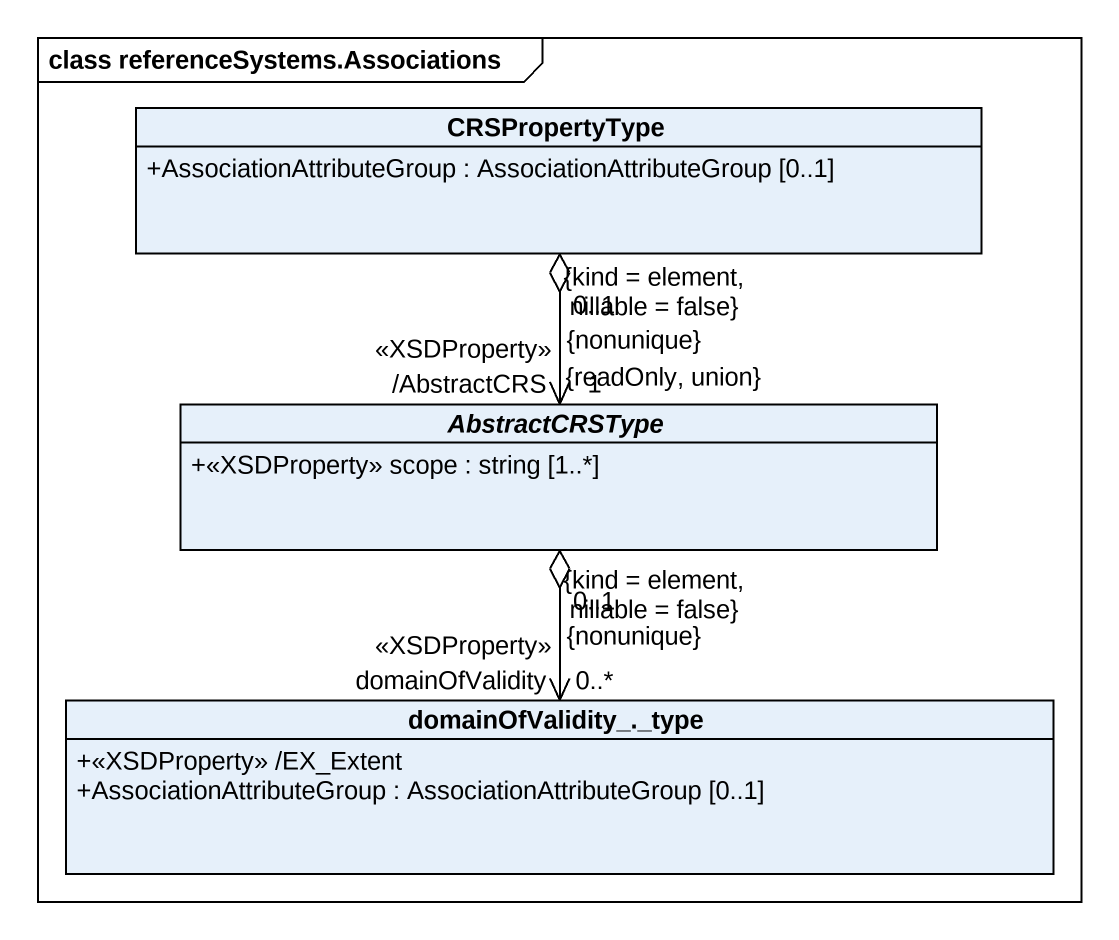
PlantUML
@startuml
mainframe class referenceSystems.Associations
hide circle
hide empty members
skinparam classAttributeIconSize 0
class CRSPropertyType {
  +AssociationAttributeGroup : AssociationAttributeGroup [0..1]
}
abstract class AbstractCRSType {
  +<<XSDProperty>> scope : string [1..*]
}
class "domainOfValidity_._type" as domainOfValidity_type {
  +<<XSDProperty>> /EX_Extent
  +AssociationAttributeGroup : AssociationAttributeGroup [0..1]
}
CRSPropertyType "0..1\n{nonunique}" o--> "/AbstractCRS\n<<XSDProperty>>\n1\n{kind = element, nillable = false}\n{readOnly, union}" AbstractCRSType
AbstractCRSType "0..1\n{nonunique}" o--> "domainOfValidity\n<<XSDProperty>>\n0..*\n{kind = element, nillable = false}" domainOfValidity_type
@enduml
